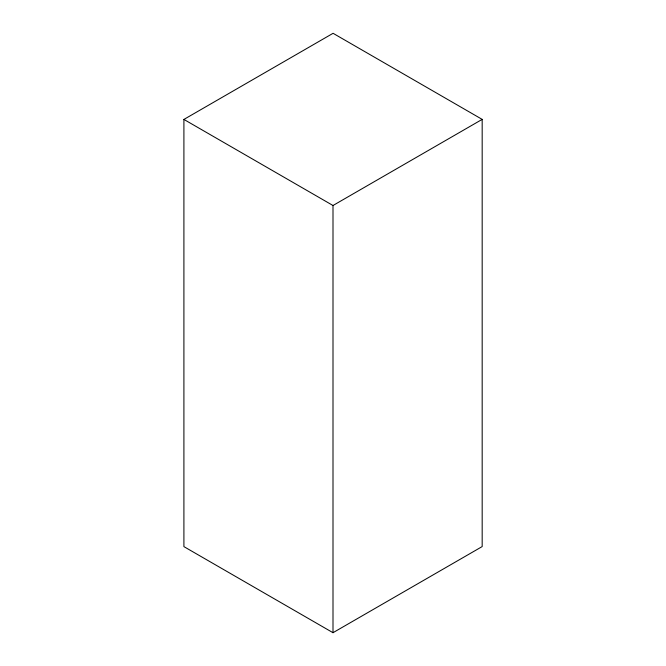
<?xml version="1.0" encoding="UTF-8"?>
<svg xmlns="http://www.w3.org/2000/svg" width="666" height="666" viewBox="0 0 666 666"><rect width="100%" height="100%" fill="white"/><g stroke="black" fill="none" stroke-linecap="round" stroke-linejoin="round"><path stroke-width="1" d="M183.908 119.43L333.083 33.3L482.176 119.381L482.176 546.57L333 632.7L183.908 546.62L183.908 119.43L333 205.503L482.176 119.381M333 205.503L333 632.7"/></g></svg>
